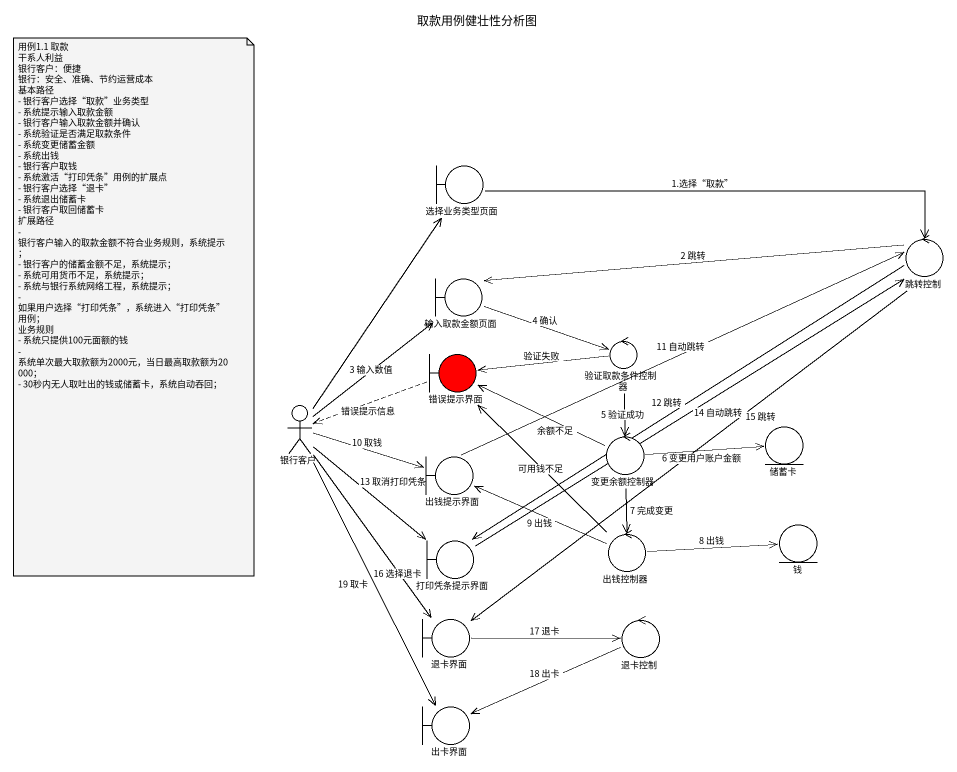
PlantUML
@startuml
title 取款用例健壮性分析图
boundary 选择业务类型页面
control 跳转控制
boundary 输入取款金额页面
boundary 错误提示界面 #FF0000
control 验证取款条件控制器
actor 银行客户
control 变更余额控制器
entity 储蓄卡
boundary 出钱提示界面
boundary 打印凭条提示界面
control 出钱控制器
entity 钱
boundary 退卡界面
control 退卡控制
boundary 出卡界面
选择业务类型页面 -right-> 跳转控制 : 1.选择“取款”
跳转控制 -left-> 输入取款金额页面 : 2 跳转
跳转控制 --> 打印凭条提示界面 : 12 跳转
跳转控制 --> 退卡界面 : 15 跳转
输入取款金额页面 -right-> 验证取款条件控制器 : 4 确认
错误提示界面 .left.> 银行客户 : 错误提示信息
验证取款条件控制器 -left-> 错误提示界面 : 验证失败
验证取款条件控制器 --> 变更余额控制器 : 5 验证成功
银行客户 -up-> 选择业务类型页面
银行客户 -up-> 输入取款金额页面 : 3 输入数值
银行客户 -right-> 出钱提示界面 : 10 取钱
银行客户 --> 打印凭条提示界面 : 13 取消打印凭条
银行客户 --> 退卡界面 : 16 选择退卡
银行客户 --> 出卡界面 : 19 取卡
变更余额控制器 -left-> 错误提示界面 : 余额不足
变更余额控制器 -right-> 储蓄卡 : 6 变更用户账户金额
变更余额控制器 --> 出钱控制器 : 7 完成变更
出钱提示界面 -right-> 跳转控制 : 11 自动跳转
打印凭条提示界面 -up-> 跳转控制 : 14 自动跳转
出钱控制器 -up-> 错误提示界面 : 可用钱不足
出钱控制器 -left-> 出钱提示界面 : 9 出钱
出钱控制器 -right-> 钱 : 8 出钱
退卡界面 -right-> 退卡控制 : 17 退卡
退卡控制 -left-> 出卡界面 : 18 出卡
note as N1
  用例1.1 取款
  干系人利益
  银行客户：便捷
  银行：安全、准确、节约运营成本
  基本路径
  - 银行客户选择“取款”业务类型
  - 系统提示输入取款金额
  - 银行客户输入取款金额并确认
  - 系统验证是否满足取款条件
  - 系统变更储蓄金额
  - 系统出钱
  - 银行客户取钱
  - 系统激活“打印凭条”用例的扩展点
  - 银行客户选择“退卡”
  - 系统退出储蓄卡
  - 银行客户取回储蓄卡
  扩展路径
  - 银行客户输入的取款金额不符合业务规则，系统提示；
  - 银行客户的储蓄金额不足，系统提示；
  - 系统可用货币不足，系统提示；
  - 系统与银行系统网络工程，系统提示；
  - 如果用户选择“打印凭条”，系统进入“打印凭条”用例；
  业务规则
  - 系统只提供100元面额的钱
  - 系统单次最大取款额为2000元，当日最高取款额为20000；
  - 30秒内无人取吐出的钱或储蓄卡，系统自动吞回；
end note
@enduml
